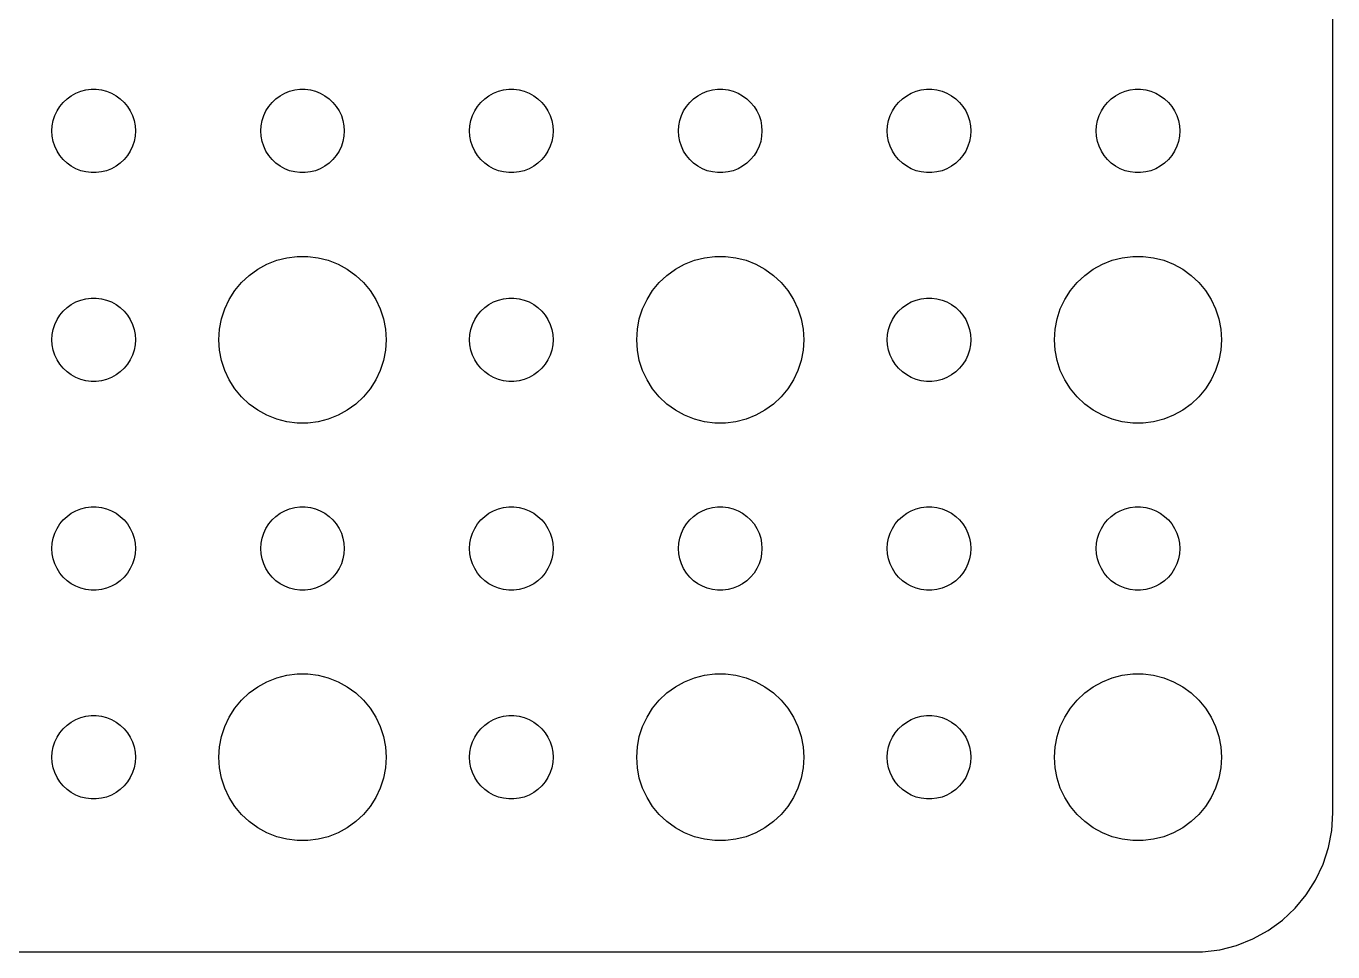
# Model space of a CAD drawing. Header units: metres. Extents: x -180 to 180, y -37 to 37.
# Drawn here: x 132.57 to 179.5, y -36.99 to -3.73 of the extents above; entities that cross this region are included whole.
import ezdxf

# ---------------------------------------------------------------- set-up
doc = ezdxf.new("R2010")
doc.units = ezdxf.units.M

msp = doc.modelspace()

# ---------------------------------------------------------------- linework, layer by layer
for p, q in [((179.5, -32), (179.5, 32)), ((134.361, -6.14275), (134.536, -6.07341)), ((134.536, -6.07341), (134.719, -6.02657)), ((134.719, -6.02657), (134.906, -6.00294)), ((134.906, -6.00294), (135.094, -6.00294)), ((135.094, -6.00294), (135.281, -6.02657)), ((135.281, -6.02657), (135.464, -6.07341)), ((135.464, -6.07341), (135.639, -6.14275)), ((141.861, -6.14275), (142.036, -6.07341)), ((142.036, -6.07341), (142.219, -6.02657)), ((142.219, -6.02657), (142.406, -6.00294)), ((142.406, -6.00294), (142.594, -6.00294)), ((142.594, -6.00294), (142.781, -6.02657)), ((142.781, -6.02657), (142.964, -6.07341)), ((142.964, -6.07341), (143.139, -6.14275)), ((149.361, -6.14275), (149.536, -6.07341)), ((149.536, -6.07341), (149.719, -6.02657)), ((149.719, -6.02657), (149.906, -6.00294)), ((149.906, -6.00294), (150.094, -6.00294)), ((150.094, -6.00294), (150.281, -6.02657)), ((150.281, -6.02657), (150.464, -6.07341)), ((150.464, -6.07341), (150.639, -6.14275)), ((156.861, -6.14275), (157.036, -6.07341)), ((157.036, -6.07341), (157.219, -6.02657)), ((157.219, -6.02657), (157.406, -6.00294)), ((157.406, -6.00294), (157.594, -6.00294)), ((157.594, -6.00294), (157.781, -6.02657)), ((157.781, -6.02657), (157.964, -6.07341)), ((157.964, -6.07341), (158.139, -6.14275)), ((164.361, -6.14275), (164.536, -6.07341)), ((164.536, -6.07341), (164.719, -6.02657)), ((164.719, -6.02657), (164.906, -6.00294)), ((164.906, -6.00294), (165.094, -6.00294)), ((165.094, -6.00294), (165.281, -6.02657)), ((165.281, -6.02657), (165.464, -6.07341)), ((165.464, -6.07341), (165.639, -6.14275)), ((171.861, -6.14275), (172.036, -6.07341)), ((172.036, -6.07341), (172.219, -6.02657)), ((172.219, -6.02657), (172.406, -6.00294)), ((172.406, -6.00294), (172.594, -6.00294)), ((172.594, -6.00294), (172.781, -6.02657)), ((172.781, -6.02657), (172.964, -6.07341)), ((172.964, -6.07341), (173.139, -6.14275)), ((133.786, -6.61832), (133.907, -6.47318)), ((133.907, -6.47318), (134.044, -6.34422)), ((134.044, -6.34422), (134.196, -6.23351)), ((134.196, -6.23351), (134.361, -6.14275)), ((135.639, -6.14275), (135.804, -6.23351)), ((135.804, -6.23351), (135.956, -6.34422)), ((135.956, -6.34422), (136.093, -6.47318)), ((136.093, -6.47318), (136.214, -6.61832)), ((141.286, -6.61832), (141.407, -6.47318)), ((141.407, -6.47318), (141.544, -6.34422)), ((141.544, -6.34422), (141.696, -6.23351)), ((141.696, -6.23351), (141.861, -6.14275)), ((143.139, -6.14275), (143.304, -6.23351)), ((143.304, -6.23351), (143.456, -6.34422)), ((143.456, -6.34422), (143.593, -6.47318)), ((143.593, -6.47318), (143.714, -6.61832)), ((148.786, -6.61832), (148.907, -6.47318)), ((148.907, -6.47318), (149.044, -6.34422)), ((149.044, -6.34422), (149.196, -6.23351)), ((149.196, -6.23351), (149.361, -6.14275)), ((150.639, -6.14275), (150.804, -6.23351)), ((150.804, -6.23351), (150.956, -6.34422)), ((150.956, -6.34422), (151.093, -6.47318)), ((151.093, -6.47318), (151.214, -6.61832)), ((156.286, -6.61832), (156.407, -6.47318)), ((156.407, -6.47318), (156.544, -6.34422)), ((156.544, -6.34422), (156.696, -6.23351)), ((156.696, -6.23351), (156.861, -6.14275)), ((158.139, -6.14275), (158.304, -6.23351)), ((158.304, -6.23351), (158.456, -6.34422)), ((158.456, -6.34422), (158.593, -6.47318)), ((158.593, -6.47318), (158.714, -6.61832)), ((163.786, -6.61832), (163.907, -6.47318)), ((163.907, -6.47318), (164.044, -6.34422)), ((164.044, -6.34422), (164.196, -6.23351)), ((164.196, -6.23351), (164.361, -6.14275)), ((165.639, -6.14275), (165.804, -6.23351)), ((165.804, -6.23351), (165.956, -6.34422)), ((165.956, -6.34422), (166.093, -6.47318)), ((166.093, -6.47318), (166.214, -6.61832)), ((171.286, -6.61832), (171.407, -6.47318)), ((171.407, -6.47318), (171.544, -6.34422)), ((171.544, -6.34422), (171.696, -6.23351)), ((171.696, -6.23351), (171.861, -6.14275)), ((173.139, -6.14275), (173.304, -6.23351)), ((173.304, -6.23351), (173.456, -6.34422)), ((173.456, -6.34422), (173.593, -6.47318)), ((173.593, -6.47318), (173.714, -6.61832)), ((133.547, -7.12695), (133.605, -6.9478)), ((133.605, -6.9478), (133.686, -6.77736)), ((133.686, -6.77736), (133.786, -6.61832)), ((136.214, -6.61832), (136.314, -6.77736)), ((136.314, -6.77736), (136.395, -6.9478)), ((136.395, -6.9478), (136.453, -7.12695)), ((141.047, -7.12695), (141.105, -6.9478)), ((141.105, -6.9478), (141.186, -6.77736)), ((141.186, -6.77736), (141.286, -6.61832)), ((143.714, -6.61832), (143.814, -6.77736)), ((143.814, -6.77736), (143.895, -6.9478)), ((143.895, -6.9478), (143.953, -7.12695)), ((148.547, -7.12695), (148.605, -6.9478)), ((148.605, -6.9478), (148.686, -6.77736)), ((148.686, -6.77736), (148.786, -6.61832)), ((151.214, -6.61832), (151.314, -6.77736)), ((151.314, -6.77736), (151.395, -6.9478)), ((151.395, -6.9478), (151.453, -7.12695)), ((156.047, -7.12695), (156.105, -6.9478)), ((156.105, -6.9478), (156.186, -6.77736)), ((156.186, -6.77736), (156.286, -6.61832)), ((158.714, -6.61832), (158.814, -6.77736)), ((158.814, -6.77736), (158.895, -6.9478)), ((158.895, -6.9478), (158.953, -7.12695)), ((163.547, -7.12695), (163.605, -6.9478)), ((163.605, -6.9478), (163.686, -6.77736)), ((163.686, -6.77736), (163.786, -6.61832)), ((166.214, -6.61832), (166.314, -6.77736)), ((166.314, -6.77736), (166.395, -6.9478)), ((166.395, -6.9478), (166.453, -7.12695)), ((171.047, -7.12695), (171.105, -6.9478)), ((171.105, -6.9478), (171.186, -6.77736)), ((171.186, -6.77736), (171.286, -6.61832)), ((173.714, -6.61832), (173.814, -6.77736)), ((173.814, -6.77736), (173.895, -6.9478)), ((173.895, -6.9478), (173.953, -7.12695)), ((133.5, -7.5), (133.512, -7.312)), ((133.512, -7.68799), (133.5, -7.5)), ((133.512, -7.312), (133.547, -7.12695)), ((136.453, -7.12695), (136.488, -7.312)), ((136.488, -7.312), (136.5, -7.5)), ((136.5, -7.5), (136.488, -7.68799)), ((141, -7.5), (141.012, -7.312)), ((141.012, -7.68799), (141, -7.5)), ((141.012, -7.312), (141.047, -7.12695)), ((143.953, -7.12695), (143.988, -7.312)), ((143.988, -7.312), (144, -7.5)), ((144, -7.5), (143.988, -7.68799)), ((148.5, -7.5), (148.512, -7.312)), ((148.512, -7.68799), (148.5, -7.5)), ((148.512, -7.312), (148.547, -7.12695)), ((151.453, -7.12695), (151.488, -7.312)), ((151.488, -7.312), (151.5, -7.5)), ((151.5, -7.5), (151.488, -7.68799)), ((156, -7.5), (156.012, -7.312)), ((156.012, -7.68799), (156, -7.5)), ((156.012, -7.312), (156.047, -7.12695)), ((158.953, -7.12695), (158.988, -7.312)), ((158.988, -7.312), (159, -7.5)), ((159, -7.5), (158.988, -7.68799)), ((163.5, -7.5), (163.512, -7.312)), ((163.512, -7.68799), (163.5, -7.5)), ((163.512, -7.312), (163.547, -7.12695)), ((166.453, -7.12695), (166.488, -7.312)), ((166.488, -7.312), (166.5, -7.5)), ((166.5, -7.5), (166.488, -7.68799)), ((171, -7.5), (171.012, -7.312)), ((171.012, -7.68799), (171, -7.5)), ((171.012, -7.312), (171.047, -7.12695)), ((173.953, -7.12695), (173.988, -7.312)), ((173.988, -7.312), (174, -7.5)), ((174, -7.5), (173.988, -7.68799)), ((133.547, -7.87303), (133.512, -7.68799)), ((133.605, -8.05219), (133.547, -7.87303)), ((136.453, -7.87303), (136.395, -8.05219)), ((136.488, -7.68799), (136.453, -7.87303)), ((141.047, -7.87303), (141.012, -7.68799)), ((141.105, -8.05219), (141.047, -7.87303)), ((143.953, -7.87303), (143.895, -8.05219)), ((143.988, -7.68799), (143.953, -7.87303)), ((148.547, -7.87303), (148.512, -7.68799)), ((148.605, -8.05219), (148.547, -7.87303)), ((151.453, -7.87303), (151.395, -8.05219)), ((151.488, -7.68799), (151.453, -7.87303)), ((156.047, -7.87303), (156.012, -7.68799)), ((156.105, -8.05219), (156.047, -7.87303)), ((158.953, -7.87303), (158.895, -8.05219)), ((158.988, -7.68799), (158.953, -7.87303)), ((163.547, -7.87303), (163.512, -7.68799)), ((163.605, -8.05219), (163.547, -7.87303)), ((166.453, -7.87303), (166.395, -8.05219)), ((166.488, -7.68799), (166.453, -7.87303)), ((171.047, -7.87303), (171.012, -7.68799)), ((171.105, -8.05219), (171.047, -7.87303)), ((173.953, -7.87303), (173.895, -8.05219)), ((173.988, -7.68799), (173.953, -7.87303)), ((133.686, -8.22263), (133.605, -8.05219)), ((133.786, -8.38167), (133.686, -8.22263)), ((133.907, -8.52681), (133.786, -8.38167)), ((136.214, -8.38167), (136.093, -8.52681)), ((136.314, -8.22263), (136.214, -8.38167)), ((136.395, -8.05219), (136.314, -8.22263)), ((141.186, -8.22263), (141.105, -8.05219)), ((141.286, -8.38167), (141.186, -8.22263)), ((141.407, -8.52681), (141.286, -8.38167)), ((143.714, -8.38167), (143.593, -8.52681)), ((143.814, -8.22263), (143.714, -8.38167)), ((143.895, -8.05219), (143.814, -8.22263)), ((148.686, -8.22263), (148.605, -8.05219)), ((148.786, -8.38167), (148.686, -8.22263)), ((148.907, -8.52681), (148.786, -8.38167)), ((151.214, -8.38167), (151.093, -8.52681)), ((151.314, -8.22263), (151.214, -8.38167)), ((151.395, -8.05219), (151.314, -8.22263)), ((156.186, -8.22263), (156.105, -8.05219)), ((156.286, -8.38167), (156.186, -8.22263)), ((156.407, -8.52681), (156.286, -8.38167)), ((158.714, -8.38167), (158.593, -8.52681)), ((158.814, -8.22263), (158.714, -8.38167)), ((158.895, -8.05219), (158.814, -8.22263)), ((163.686, -8.22263), (163.605, -8.05219)), ((163.786, -8.38167), (163.686, -8.22263)), ((163.907, -8.52681), (163.786, -8.38167)), ((166.214, -8.38167), (166.093, -8.52681)), ((166.314, -8.22263), (166.214, -8.38167)), ((166.395, -8.05219), (166.314, -8.22263)), ((171.186, -8.22263), (171.105, -8.05219)), ((171.286, -8.38167), (171.186, -8.22263)), ((171.407, -8.52681), (171.286, -8.38167)), ((173.714, -8.38167), (173.593, -8.52681)), ((173.814, -8.22263), (173.714, -8.38167)), ((173.895, -8.05219), (173.814, -8.22263)), ((134.044, -8.65576), (133.907, -8.52681)), ((134.196, -8.76648), (134.044, -8.65576)), ((134.361, -8.85724), (134.196, -8.76648)), ((134.536, -8.92657), (134.361, -8.85724)), ((135.639, -8.85724), (135.464, -8.92657)), ((135.804, -8.76648), (135.639, -8.85724)), ((135.956, -8.65576), (135.804, -8.76648)), ((136.093, -8.52681), (135.956, -8.65576)), ((141.544, -8.65576), (141.407, -8.52681)), ((141.696, -8.76648), (141.544, -8.65576)), ((141.861, -8.85724), (141.696, -8.76648)), ((142.036, -8.92657), (141.861, -8.85724)), ((143.139, -8.85724), (142.964, -8.92657)), ((143.304, -8.76648), (143.139, -8.85724)), ((143.456, -8.65576), (143.304, -8.76648)), ((143.593, -8.52681), (143.456, -8.65576)), ((149.044, -8.65576), (148.907, -8.52681)), ((149.196, -8.76648), (149.044, -8.65576)), ((149.361, -8.85724), (149.196, -8.76648)), ((149.536, -8.92657), (149.361, -8.85724)), ((150.639, -8.85724), (150.464, -8.92657)), ((150.804, -8.76648), (150.639, -8.85724)), ((150.956, -8.65576), (150.804, -8.76648)), ((151.093, -8.52681), (150.956, -8.65576)), ((156.544, -8.65576), (156.407, -8.52681)), ((156.696, -8.76648), (156.544, -8.65576)), ((156.861, -8.85724), (156.696, -8.76648)), ((157.036, -8.92657), (156.861, -8.85724)), ((158.139, -8.85724), (157.964, -8.92657)), ((158.304, -8.76648), (158.139, -8.85724)), ((158.456, -8.65576), (158.304, -8.76648)), ((158.593, -8.52681), (158.456, -8.65576)), ((164.044, -8.65576), (163.907, -8.52681)), ((164.196, -8.76648), (164.044, -8.65576)), ((164.361, -8.85724), (164.196, -8.76648)), ((164.536, -8.92657), (164.361, -8.85724)), ((165.639, -8.85724), (165.464, -8.92657)), ((165.804, -8.76648), (165.639, -8.85724)), ((165.956, -8.65576), (165.804, -8.76648)), ((166.093, -8.52681), (165.956, -8.65576)), ((171.544, -8.65576), (171.407, -8.52681)), ((171.696, -8.76648), (171.544, -8.65576)), ((171.861, -8.85724), (171.696, -8.76648)), ((172.036, -8.92657), (171.861, -8.85724)), ((173.139, -8.85724), (172.964, -8.92657)), ((173.304, -8.76648), (173.139, -8.85724)), ((173.456, -8.65576), (173.304, -8.76648)), ((173.593, -8.52681), (173.456, -8.65576)), ((134.719, -8.97342), (134.536, -8.92657)), ((134.906, -8.99704), (134.719, -8.97342)), ((135.094, -8.99704), (134.906, -8.99704)), ((135.281, -8.97342), (135.094, -8.99704)), ((135.464, -8.92657), (135.281, -8.97342)), ((142.219, -8.97342), (142.036, -8.92657)), ((142.406, -8.99704), (142.219, -8.97342)), ((142.594, -8.99704), (142.406, -8.99704)), ((142.781, -8.97342), (142.594, -8.99704)), ((142.964, -8.92657), (142.781, -8.97342)), ((149.719, -8.97342), (149.536, -8.92657)), ((149.906, -8.99704), (149.719, -8.97342)), ((150.094, -8.99704), (149.906, -8.99704)), ((150.281, -8.97342), (150.094, -8.99704)), ((150.464, -8.92657), (150.281, -8.97342)), ((157.219, -8.97342), (157.036, -8.92657)), ((157.406, -8.99704), (157.219, -8.97342)), ((157.594, -8.99704), (157.406, -8.99704)), ((157.781, -8.97342), (157.594, -8.99704)), ((157.964, -8.92657), (157.781, -8.97342)), ((164.719, -8.97342), (164.536, -8.92657)), ((164.906, -8.99704), (164.719, -8.97342)), ((165.094, -8.99704), (164.906, -8.99704)), ((165.281, -8.97342), (165.094, -8.99704)), ((165.464, -8.92657), (165.281, -8.97342)), ((172.219, -8.97342), (172.036, -8.92657)), ((172.406, -8.99704), (172.219, -8.97342)), ((172.594, -8.99704), (172.406, -8.99704)), ((172.781, -8.97342), (172.594, -8.99704)), ((172.964, -8.92657), (172.781, -8.97342)), ((141.223, -12.2855), (141.573, -12.1468)), ((141.573, -12.1468), (141.938, -12.0531)), ((141.938, -12.0531), (142.312, -12.0059)), ((142.312, -12.0059), (142.688, -12.0059)), ((142.688, -12.0059), (143.062, -12.0531)), ((143.062, -12.0531), (143.427, -12.1468)), ((143.427, -12.1468), (143.777, -12.2855)), ((156.223, -12.2855), (156.573, -12.1468)), ((156.573, -12.1468), (156.938, -12.0531)), ((156.938, -12.0531), (157.312, -12.0059)), ((157.312, -12.0059), (157.688, -12.0059)), ((157.688, -12.0059), (158.062, -12.0531)), ((158.062, -12.0531), (158.427, -12.1468)), ((158.427, -12.1468), (158.777, -12.2855)), ((171.223, -12.2855), (171.573, -12.1468)), ((171.573, -12.1468), (171.938, -12.0531)), ((171.938, -12.0531), (172.312, -12.0059)), ((172.312, -12.0059), (172.688, -12.0059)), ((172.688, -12.0059), (173.062, -12.0531)), ((173.062, -12.0531), (173.427, -12.1468)), ((173.427, -12.1468), (173.777, -12.2855)), ((140.588, -12.6884), (140.893, -12.467)), ((140.893, -12.467), (141.223, -12.2855)), ((143.777, -12.2855), (144.107, -12.467)), ((144.107, -12.467), (144.412, -12.6884)), ((155.588, -12.6884), (155.893, -12.467)), ((155.893, -12.467), (156.223, -12.2855)), ((158.777, -12.2855), (159.107, -12.467)), ((159.107, -12.467), (159.412, -12.6884)), ((170.588, -12.6884), (170.893, -12.467)), ((170.893, -12.467), (171.223, -12.2855)), ((173.777, -12.2855), (174.107, -12.467)), ((174.107, -12.467), (174.412, -12.6884)), ((140.073, -13.2366), (140.313, -12.9464)), ((140.313, -12.9464), (140.588, -12.6884)), ((144.412, -12.6884), (144.687, -12.9464)), ((144.687, -12.9464), (144.927, -13.2366)), ((155.073, -13.2366), (155.313, -12.9464)), ((155.313, -12.9464), (155.588, -12.6884)), ((159.412, -12.6884), (159.687, -12.9464)), ((159.687, -12.9464), (159.927, -13.2366)), ((170.073, -13.2366), (170.313, -12.9464)), ((170.313, -12.9464), (170.588, -12.6884)), ((174.412, -12.6884), (174.687, -12.9464)), ((174.687, -12.9464), (174.927, -13.2366)), ((134.361, -13.6427), (134.536, -13.5734)), ((134.536, -13.5734), (134.719, -13.5266)), ((134.719, -13.5266), (134.906, -13.5029)), ((134.906, -13.5029), (135.094, -13.5029)), ((135.094, -13.5029), (135.281, -13.5266)), ((135.281, -13.5266), (135.464, -13.5734)), ((135.464, -13.5734), (135.639, -13.6427)), ((139.711, -13.8956), (139.871, -13.5547)), ((139.871, -13.5547), (140.073, -13.2366)), ((144.927, -13.2366), (145.129, -13.5547)), ((145.129, -13.5547), (145.289, -13.8956)), ((149.361, -13.6427), (149.536, -13.5734)), ((149.536, -13.5734), (149.719, -13.5266)), ((149.719, -13.5266), (149.906, -13.5029)), ((149.906, -13.5029), (150.094, -13.5029)), ((150.094, -13.5029), (150.281, -13.5266)), ((150.281, -13.5266), (150.464, -13.5734)), ((150.464, -13.5734), (150.639, -13.6427)), ((154.711, -13.8956), (154.871, -13.5547)), ((154.871, -13.5547), (155.073, -13.2366)), ((159.927, -13.2366), (160.129, -13.5547)), ((160.129, -13.5547), (160.289, -13.8956)), ((164.361, -13.6427), (164.536, -13.5734)), ((164.536, -13.5734), (164.719, -13.5266)), ((164.719, -13.5266), (164.906, -13.5029)), ((164.906, -13.5029), (165.094, -13.5029)), ((165.094, -13.5029), (165.281, -13.5266)), ((165.281, -13.5266), (165.464, -13.5734)), ((165.464, -13.5734), (165.639, -13.6427)), ((169.711, -13.8956), (169.871, -13.5547)), ((169.871, -13.5547), (170.073, -13.2366)), ((174.927, -13.2366), (175.129, -13.5547)), ((175.129, -13.5547), (175.289, -13.8956)), ((133.786, -14.1183), (133.907, -13.9732)), ((133.907, -13.9732), (134.044, -13.8442)), ((134.044, -13.8442), (134.196, -13.7335)), ((134.196, -13.7335), (134.361, -13.6427)), ((135.639, -13.6427), (135.804, -13.7335)), ((135.804, -13.7335), (135.956, -13.8442)), ((135.956, -13.8442), (136.093, -13.9732)), ((136.093, -13.9732), (136.214, -14.1183)), ((139.594, -14.2539), (139.711, -13.8956)), ((145.289, -13.8956), (145.406, -14.2539)), ((148.786, -14.1183), (148.907, -13.9732)), ((148.907, -13.9732), (149.044, -13.8442)), ((149.044, -13.8442), (149.196, -13.7335)), ((149.196, -13.7335), (149.361, -13.6427)), ((150.639, -13.6427), (150.804, -13.7335)), ((150.804, -13.7335), (150.956, -13.8442)), ((150.956, -13.8442), (151.093, -13.9732)), ((151.093, -13.9732), (151.214, -14.1183)), ((154.594, -14.2539), (154.711, -13.8956)), ((160.289, -13.8956), (160.406, -14.2539)), ((163.786, -14.1183), (163.907, -13.9732)), ((163.907, -13.9732), (164.044, -13.8442)), ((164.044, -13.8442), (164.196, -13.7335)), ((164.196, -13.7335), (164.361, -13.6427)), ((165.639, -13.6427), (165.804, -13.7335)), ((165.804, -13.7335), (165.956, -13.8442)), ((165.956, -13.8442), (166.093, -13.9732)), ((166.093, -13.9732), (166.214, -14.1183)), ((169.594, -14.2539), (169.711, -13.8956)), ((175.289, -13.8956), (175.406, -14.2539)), ((133.547, -14.627), (133.605, -14.4478)), ((133.605, -14.4478), (133.686, -14.2774)), ((133.686, -14.2774), (133.786, -14.1183)), ((136.214, -14.1183), (136.314, -14.2774)), ((136.314, -14.2774), (136.395, -14.4478)), ((136.395, -14.4478), (136.453, -14.627)), ((139.524, -14.624), (139.594, -14.2539)), ((145.406, -14.2539), (145.476, -14.624)), ((148.547, -14.627), (148.605, -14.4478)), ((148.605, -14.4478), (148.686, -14.2774)), ((148.686, -14.2774), (148.786, -14.1183)), ((151.214, -14.1183), (151.314, -14.2774)), ((151.314, -14.2774), (151.395, -14.4478)), ((151.395, -14.4478), (151.453, -14.627)), ((154.524, -14.624), (154.594, -14.2539)), ((160.406, -14.2539), (160.476, -14.624)), ((163.547, -14.627), (163.605, -14.4478)), ((163.605, -14.4478), (163.686, -14.2774)), ((163.686, -14.2774), (163.786, -14.1183)), ((166.214, -14.1183), (166.314, -14.2774)), ((166.314, -14.2774), (166.395, -14.4478)), ((166.395, -14.4478), (166.453, -14.627)), ((169.524, -14.624), (169.594, -14.2539)), ((175.406, -14.2539), (175.476, -14.624)), ((133.5, -15), (133.512, -14.812)), ((133.512, -15.188), (133.5, -15)), ((133.512, -14.812), (133.547, -14.627)), ((136.453, -14.627), (136.488, -14.812)), ((136.488, -14.812), (136.5, -15)), ((136.5, -15), (136.488, -15.188)), ((139.5, -15), (139.524, -14.624)), ((139.524, -15.376), (139.5, -15)), ((145.476, -14.624), (145.5, -15)), ((145.5, -15), (145.476, -15.376)), ((148.5, -15), (148.512, -14.812)), ((148.512, -15.188), (148.5, -15)), ((148.512, -14.812), (148.547, -14.627)), ((151.453, -14.627), (151.488, -14.812)), ((151.488, -14.812), (151.5, -15)), ((151.5, -15), (151.488, -15.188)), ((154.5, -15), (154.524, -14.624)), ((154.524, -15.376), (154.5, -15)), ((160.476, -14.624), (160.5, -15)), ((160.5, -15), (160.476, -15.376)), ((163.5, -15), (163.512, -14.812)), ((163.512, -15.188), (163.5, -15)), ((163.512, -14.812), (163.547, -14.627)), ((166.453, -14.627), (166.488, -14.812)), ((166.488, -14.812), (166.5, -15)), ((166.5, -15), (166.488, -15.188)), ((169.5, -15), (169.524, -14.624)), ((169.524, -15.376), (169.5, -15)), ((175.476, -14.624), (175.5, -15)), ((175.5, -15), (175.476, -15.376)), ((133.547, -15.373), (133.512, -15.188)), ((133.605, -15.5522), (133.547, -15.373)), ((136.453, -15.373), (136.395, -15.5522)), ((136.488, -15.188), (136.453, -15.373)), ((139.594, -15.7461), (139.524, -15.376)), ((145.476, -15.376), (145.406, -15.7461)), ((148.547, -15.373), (148.512, -15.188)), ((148.605, -15.5522), (148.547, -15.373)), ((151.453, -15.373), (151.395, -15.5522)), ((151.488, -15.188), (151.453, -15.373)), ((154.594, -15.7461), (154.524, -15.376)), ((160.476, -15.376), (160.406, -15.7461)), ((163.547, -15.373), (163.512, -15.188)), ((163.605, -15.5522), (163.547, -15.373)), ((166.453, -15.373), (166.395, -15.5522)), ((166.488, -15.188), (166.453, -15.373)), ((169.594, -15.7461), (169.524, -15.376)), ((175.476, -15.376), (175.406, -15.7461)), ((133.686, -15.7226), (133.605, -15.5522)), ((133.786, -15.8817), (133.686, -15.7226)), ((133.907, -16.0268), (133.786, -15.8817)), ((136.214, -15.8817), (136.093, -16.0268)), ((136.314, -15.7226), (136.214, -15.8817)), ((136.395, -15.5522), (136.314, -15.7226)), ((139.711, -16.1044), (139.594, -15.7461)), ((145.406, -15.7461), (145.289, -16.1044)), ((148.686, -15.7226), (148.605, -15.5522)), ((148.786, -15.8817), (148.686, -15.7226)), ((148.907, -16.0268), (148.786, -15.8817)), ((151.214, -15.8817), (151.093, -16.0268)), ((151.314, -15.7226), (151.214, -15.8817)), ((151.395, -15.5522), (151.314, -15.7226)), ((154.711, -16.1044), (154.594, -15.7461)), ((160.406, -15.7461), (160.289, -16.1044)), ((163.686, -15.7226), (163.605, -15.5522)), ((163.786, -15.8817), (163.686, -15.7226)), ((163.907, -16.0268), (163.786, -15.8817)), ((166.214, -15.8817), (166.093, -16.0268)), ((166.314, -15.7226), (166.214, -15.8817)), ((166.395, -15.5522), (166.314, -15.7226)), ((169.711, -16.1044), (169.594, -15.7461)), ((175.406, -15.7461), (175.289, -16.1044)), ((134.044, -16.1558), (133.907, -16.0268)), ((134.196, -16.2665), (134.044, -16.1558)), ((134.361, -16.3572), (134.196, -16.2665)), ((134.536, -16.4266), (134.361, -16.3572)), ((135.639, -16.3572), (135.464, -16.4266)), ((135.804, -16.2665), (135.639, -16.3572)), ((135.956, -16.1558), (135.804, -16.2665)), ((136.093, -16.0268), (135.956, -16.1558)), ((139.871, -16.4453), (139.711, -16.1044)), ((145.289, -16.1044), (145.129, -16.4453)), ((149.044, -16.1558), (148.907, -16.0268)), ((149.196, -16.2665), (149.044, -16.1558)), ((149.361, -16.3572), (149.196, -16.2665)), ((149.536, -16.4266), (149.361, -16.3572)), ((150.639, -16.3572), (150.464, -16.4266)), ((150.804, -16.2665), (150.639, -16.3572)), ((150.956, -16.1558), (150.804, -16.2665)), ((151.093, -16.0268), (150.956, -16.1558)), ((154.871, -16.4453), (154.711, -16.1044)), ((160.289, -16.1044), (160.129, -16.4453)), ((164.044, -16.1558), (163.907, -16.0268)), ((164.196, -16.2665), (164.044, -16.1558)), ((164.361, -16.3572), (164.196, -16.2665)), ((164.536, -16.4266), (164.361, -16.3572)), ((165.639, -16.3572), (165.464, -16.4266)), ((165.804, -16.2665), (165.639, -16.3572)), ((165.956, -16.1558), (165.804, -16.2665)), ((166.093, -16.0268), (165.956, -16.1558)), ((169.871, -16.4453), (169.711, -16.1044)), ((175.289, -16.1044), (175.129, -16.4453)), ((134.719, -16.4734), (134.536, -16.4266)), ((134.906, -16.497), (134.719, -16.4734)), ((135.094, -16.497), (134.906, -16.497)), ((135.281, -16.4734), (135.094, -16.497)), ((135.464, -16.4266), (135.281, -16.4734)), ((140.073, -16.7634), (139.871, -16.4453)), ((140.313, -17.0536), (140.073, -16.7634)), ((144.927, -16.7634), (144.687, -17.0536)), ((145.129, -16.4453), (144.927, -16.7634)), ((149.719, -16.4734), (149.536, -16.4266)), ((149.906, -16.497), (149.719, -16.4734)), ((150.094, -16.497), (149.906, -16.497)), ((150.281, -16.4734), (150.094, -16.497)), ((150.464, -16.4266), (150.281, -16.4734)), ((155.073, -16.7634), (154.871, -16.4453)), ((155.313, -17.0536), (155.073, -16.7634)), ((159.927, -16.7634), (159.687, -17.0536)), ((160.129, -16.4453), (159.927, -16.7634)), ((164.719, -16.4734), (164.536, -16.4266)), ((164.906, -16.497), (164.719, -16.4734)), ((165.094, -16.497), (164.906, -16.497)), ((165.281, -16.4734), (165.094, -16.497)), ((165.464, -16.4266), (165.281, -16.4734)), ((170.073, -16.7634), (169.871, -16.4453)), ((170.313, -17.0536), (170.073, -16.7634)), ((174.927, -16.7634), (174.687, -17.0536)), ((175.129, -16.4453), (174.927, -16.7634)), ((140.588, -17.3115), (140.313, -17.0536)), ((140.893, -17.533), (140.588, -17.3115)), ((144.412, -17.3115), (144.107, -17.533)), ((144.687, -17.0536), (144.412, -17.3115)), ((155.588, -17.3115), (155.313, -17.0536)), ((155.893, -17.533), (155.588, -17.3115)), ((159.412, -17.3115), (159.107, -17.533)), ((159.687, -17.0536), (159.412, -17.3115)), ((170.588, -17.3115), (170.313, -17.0536)), ((170.893, -17.533), (170.588, -17.3115)), ((174.412, -17.3115), (174.107, -17.533)), ((174.687, -17.0536), (174.412, -17.3115)), ((141.223, -17.7145), (140.893, -17.533)), ((141.573, -17.8532), (141.223, -17.7145)), ((143.777, -17.7145), (143.427, -17.8532)), ((144.107, -17.533), (143.777, -17.7145)), ((156.223, -17.7145), (155.893, -17.533)), ((156.573, -17.8532), (156.223, -17.7145)), ((158.777, -17.7145), (158.427, -17.8532)), ((159.107, -17.533), (158.777, -17.7145)), ((171.223, -17.7145), (170.893, -17.533)), ((171.573, -17.8532), (171.223, -17.7145)), ((173.777, -17.7145), (173.427, -17.8532)), ((174.107, -17.533), (173.777, -17.7145)), ((141.938, -17.9469), (141.573, -17.8532)), ((142.312, -17.9941), (141.938, -17.9469)), ((142.688, -17.9941), (142.312, -17.9941)), ((143.062, -17.9469), (142.688, -17.9941)), ((143.427, -17.8532), (143.062, -17.9469)), ((156.938, -17.9469), (156.573, -17.8532)), ((157.312, -17.9941), (156.938, -17.9469)), ((157.688, -17.9941), (157.312, -17.9941)), ((158.062, -17.9469), (157.688, -17.9941)), ((158.427, -17.8532), (158.062, -17.9469)), ((171.938, -17.9469), (171.573, -17.8532)), ((172.312, -17.9941), (171.938, -17.9469)), ((172.688, -17.9941), (172.312, -17.9941)), ((173.062, -17.9469), (172.688, -17.9941)), ((173.427, -17.8532), (173.062, -17.9469)), ((134.361, -21.1427), (134.536, -21.0734)), ((134.536, -21.0734), (134.719, -21.0266)), ((134.719, -21.0266), (134.906, -21.003)), ((134.906, -21.003), (135.094, -21.003)), ((135.094, -21.003), (135.281, -21.0266)), ((135.281, -21.0266), (135.464, -21.0734)), ((135.464, -21.0734), (135.639, -21.1427)), ((141.861, -21.1427), (142.036, -21.0734)), ((142.036, -21.0734), (142.219, -21.0266)), ((142.219, -21.0266), (142.406, -21.003)), ((142.406, -21.003), (142.594, -21.003)), ((142.594, -21.003), (142.781, -21.0266)), ((142.781, -21.0266), (142.964, -21.0734)), ((142.964, -21.0734), (143.139, -21.1427)), ((149.361, -21.1427), (149.536, -21.0734)), ((149.536, -21.0734), (149.719, -21.0266)), ((149.719, -21.0266), (149.906, -21.003)), ((149.906, -21.003), (150.094, -21.003)), ((150.094, -21.003), (150.281, -21.0266)), ((150.281, -21.0266), (150.464, -21.0734)), ((150.464, -21.0734), (150.639, -21.1427)), ((156.861, -21.1427), (157.036, -21.0734)), ((157.036, -21.0734), (157.219, -21.0266)), ((157.219, -21.0266), (157.406, -21.003)), ((157.406, -21.003), (157.594, -21.003)), ((157.594, -21.003), (157.781, -21.0266)), ((157.781, -21.0266), (157.964, -21.0734)), ((157.964, -21.0734), (158.139, -21.1427)), ((164.361, -21.1427), (164.536, -21.0734)), ((164.536, -21.0734), (164.719, -21.0266)), ((164.719, -21.0266), (164.906, -21.003)), ((164.906, -21.003), (165.094, -21.003)), ((165.094, -21.003), (165.281, -21.0266)), ((165.281, -21.0266), (165.464, -21.0734)), ((165.464, -21.0734), (165.639, -21.1427)), ((171.861, -21.1427), (172.036, -21.0734)), ((172.036, -21.0734), (172.219, -21.0266)), ((172.219, -21.0266), (172.406, -21.003)), ((172.406, -21.003), (172.594, -21.003)), ((172.594, -21.003), (172.781, -21.0266)), ((172.781, -21.0266), (172.964, -21.0734)), ((172.964, -21.0734), (173.139, -21.1427)), ((133.786, -21.6183), (133.907, -21.4732)), ((133.907, -21.4732), (134.044, -21.3442)), ((134.044, -21.3442), (134.196, -21.2335)), ((134.196, -21.2335), (134.361, -21.1427)), ((135.639, -21.1427), (135.804, -21.2335)), ((135.804, -21.2335), (135.956, -21.3442)), ((135.956, -21.3442), (136.093, -21.4732)), ((136.093, -21.4732), (136.214, -21.6183)), ((141.286, -21.6183), (141.407, -21.4732)), ((141.407, -21.4732), (141.544, -21.3442)), ((141.544, -21.3442), (141.696, -21.2335)), ((141.696, -21.2335), (141.861, -21.1427)), ((143.139, -21.1427), (143.304, -21.2335)), ((143.304, -21.2335), (143.456, -21.3442)), ((143.456, -21.3442), (143.593, -21.4732)), ((143.593, -21.4732), (143.714, -21.6183)), ((148.786, -21.6183), (148.907, -21.4732)), ((148.907, -21.4732), (149.044, -21.3442)), ((149.044, -21.3442), (149.196, -21.2335)), ((149.196, -21.2335), (149.361, -21.1427)), ((150.639, -21.1427), (150.804, -21.2335)), ((150.804, -21.2335), (150.956, -21.3442)), ((150.956, -21.3442), (151.093, -21.4732)), ((151.093, -21.4732), (151.214, -21.6183)), ((156.286, -21.6183), (156.407, -21.4732)), ((156.407, -21.4732), (156.544, -21.3442)), ((156.544, -21.3442), (156.696, -21.2335)), ((156.696, -21.2335), (156.861, -21.1427)), ((158.139, -21.1427), (158.304, -21.2335)), ((158.304, -21.2335), (158.456, -21.3442)), ((158.456, -21.3442), (158.593, -21.4732)), ((158.593, -21.4732), (158.714, -21.6183)), ((163.786, -21.6183), (163.907, -21.4732)), ((163.907, -21.4732), (164.044, -21.3442)), ((164.044, -21.3442), (164.196, -21.2335)), ((164.196, -21.2335), (164.361, -21.1427)), ((165.639, -21.1427), (165.804, -21.2335)), ((165.804, -21.2335), (165.956, -21.3442)), ((165.956, -21.3442), (166.093, -21.4732)), ((166.093, -21.4732), (166.214, -21.6183)), ((171.286, -21.6183), (171.407, -21.4732)), ((171.407, -21.4732), (171.544, -21.3442)), ((171.544, -21.3442), (171.696, -21.2335)), ((171.696, -21.2335), (171.861, -21.1427)), ((173.139, -21.1427), (173.304, -21.2335)), ((173.304, -21.2335), (173.456, -21.3442)), ((173.456, -21.3442), (173.593, -21.4732)), ((173.593, -21.4732), (173.714, -21.6183)), ((133.547, -22.127), (133.605, -21.9478)), ((133.605, -21.9478), (133.686, -21.7774)), ((133.686, -21.7774), (133.786, -21.6183)), ((136.214, -21.6183), (136.314, -21.7774)), ((136.314, -21.7774), (136.395, -21.9478)), ((136.395, -21.9478), (136.453, -22.127)), ((141.047, -22.127), (141.105, -21.9478)), ((141.105, -21.9478), (141.186, -21.7774)), ((141.186, -21.7774), (141.286, -21.6183)), ((143.714, -21.6183), (143.814, -21.7774)), ((143.814, -21.7774), (143.895, -21.9478)), ((143.895, -21.9478), (143.953, -22.127)), ((148.547, -22.127), (148.605, -21.9478)), ((148.605, -21.9478), (148.686, -21.7774)), ((148.686, -21.7774), (148.786, -21.6183)), ((151.214, -21.6183), (151.314, -21.7774)), ((151.314, -21.7774), (151.395, -21.9478)), ((151.395, -21.9478), (151.453, -22.127)), ((156.047, -22.127), (156.105, -21.9478)), ((156.105, -21.9478), (156.186, -21.7774)), ((156.186, -21.7774), (156.286, -21.6183)), ((158.714, -21.6183), (158.814, -21.7774)), ((158.814, -21.7774), (158.895, -21.9478)), ((158.895, -21.9478), (158.953, -22.127)), ((163.547, -22.127), (163.605, -21.9478)), ((163.605, -21.9478), (163.686, -21.7774)), ((163.686, -21.7774), (163.786, -21.6183)), ((166.214, -21.6183), (166.314, -21.7774)), ((166.314, -21.7774), (166.395, -21.9478)), ((166.395, -21.9478), (166.453, -22.127)), ((171.047, -22.127), (171.105, -21.9478)), ((171.105, -21.9478), (171.186, -21.7774)), ((171.186, -21.7774), (171.286, -21.6183)), ((173.714, -21.6183), (173.814, -21.7774)), ((173.814, -21.7774), (173.895, -21.9478)), ((173.895, -21.9478), (173.953, -22.127)), ((133.5, -22.5), (133.512, -22.312)), ((133.512, -22.688), (133.5, -22.5)), ((133.512, -22.312), (133.547, -22.127)), ((136.453, -22.127), (136.488, -22.312)), ((136.488, -22.312), (136.5, -22.5)), ((136.5, -22.5), (136.488, -22.688)), ((141, -22.5), (141.012, -22.312)), ((141.012, -22.688), (141, -22.5)), ((141.012, -22.312), (141.047, -22.127)), ((143.953, -22.127), (143.988, -22.312)), ((143.988, -22.312), (144, -22.5)), ((144, -22.5), (143.988, -22.688)), ((148.5, -22.5), (148.512, -22.312)), ((148.512, -22.688), (148.5, -22.5)), ((148.512, -22.312), (148.547, -22.127)), ((151.453, -22.127), (151.488, -22.312)), ((151.488, -22.312), (151.5, -22.5)), ((151.5, -22.5), (151.488, -22.688)), ((156, -22.5), (156.012, -22.312)), ((156.012, -22.688), (156, -22.5)), ((156.012, -22.312), (156.047, -22.127)), ((158.953, -22.127), (158.988, -22.312)), ((158.988, -22.312), (159, -22.5)), ((159, -22.5), (158.988, -22.688)), ((163.5, -22.5), (163.512, -22.312)), ((163.512, -22.688), (163.5, -22.5)), ((163.512, -22.312), (163.547, -22.127)), ((166.453, -22.127), (166.488, -22.312)), ((166.488, -22.312), (166.5, -22.5)), ((166.5, -22.5), (166.488, -22.688)), ((171, -22.5), (171.012, -22.312)), ((171.012, -22.688), (171, -22.5)), ((171.012, -22.312), (171.047, -22.127)), ((173.953, -22.127), (173.988, -22.312)), ((173.988, -22.312), (174, -22.5)), ((174, -22.5), (173.988, -22.688)), ((133.547, -22.873), (133.512, -22.688)), ((133.605, -23.0522), (133.547, -22.873)), ((136.453, -22.873), (136.395, -23.0522)), ((136.488, -22.688), (136.453, -22.873)), ((141.047, -22.873), (141.012, -22.688)), ((141.105, -23.0522), (141.047, -22.873)), ((143.953, -22.873), (143.895, -23.0522)), ((143.988, -22.688), (143.953, -22.873)), ((148.547, -22.873), (148.512, -22.688)), ((148.605, -23.0522), (148.547, -22.873)), ((151.453, -22.873), (151.395, -23.0522)), ((151.488, -22.688), (151.453, -22.873)), ((156.047, -22.873), (156.012, -22.688)), ((156.105, -23.0522), (156.047, -22.873)), ((158.953, -22.873), (158.895, -23.0522)), ((158.988, -22.688), (158.953, -22.873)), ((163.547, -22.873), (163.512, -22.688)), ((163.605, -23.0522), (163.547, -22.873)), ((166.453, -22.873), (166.395, -23.0522)), ((166.488, -22.688), (166.453, -22.873)), ((171.047, -22.873), (171.012, -22.688)), ((171.105, -23.0522), (171.047, -22.873)), ((173.953, -22.873), (173.895, -23.0522)), ((173.988, -22.688), (173.953, -22.873)), ((133.686, -23.2226), (133.605, -23.0522)), ((133.786, -23.3817), (133.686, -23.2226)), ((133.907, -23.5268), (133.786, -23.3817)), ((136.214, -23.3817), (136.093, -23.5268)), ((136.314, -23.2226), (136.214, -23.3817)), ((136.395, -23.0522), (136.314, -23.2226)), ((141.186, -23.2226), (141.105, -23.0522)), ((141.286, -23.3817), (141.186, -23.2226)), ((141.407, -23.5268), (141.286, -23.3817)), ((143.714, -23.3817), (143.593, -23.5268)), ((143.814, -23.2226), (143.714, -23.3817)), ((143.895, -23.0522), (143.814, -23.2226)), ((148.686, -23.2226), (148.605, -23.0522)), ((148.786, -23.3817), (148.686, -23.2226)), ((148.907, -23.5268), (148.786, -23.3817)), ((151.214, -23.3817), (151.093, -23.5268)), ((151.314, -23.2226), (151.214, -23.3817)), ((151.395, -23.0522), (151.314, -23.2226)), ((156.186, -23.2226), (156.105, -23.0522)), ((156.286, -23.3817), (156.186, -23.2226)), ((156.407, -23.5268), (156.286, -23.3817)), ((158.714, -23.3817), (158.593, -23.5268)), ((158.814, -23.2226), (158.714, -23.3817)), ((158.895, -23.0522), (158.814, -23.2226)), ((163.686, -23.2226), (163.605, -23.0522)), ((163.786, -23.3817), (163.686, -23.2226)), ((163.907, -23.5268), (163.786, -23.3817)), ((166.214, -23.3817), (166.093, -23.5268)), ((166.314, -23.2226), (166.214, -23.3817)), ((166.395, -23.0522), (166.314, -23.2226)), ((171.186, -23.2226), (171.105, -23.0522)), ((171.286, -23.3817), (171.186, -23.2226)), ((171.407, -23.5268), (171.286, -23.3817)), ((173.714, -23.3817), (173.593, -23.5268)), ((173.814, -23.2226), (173.714, -23.3817)), ((173.895, -23.0522), (173.814, -23.2226)), ((134.044, -23.6558), (133.907, -23.5268)), ((134.196, -23.7665), (134.044, -23.6558)), ((134.361, -23.8572), (134.196, -23.7665)), ((134.536, -23.9266), (134.361, -23.8572)), ((134.719, -23.9734), (134.536, -23.9266)), ((135.464, -23.9266), (135.281, -23.9734)), ((135.639, -23.8572), (135.464, -23.9266)), ((135.804, -23.7665), (135.639, -23.8572)), ((135.956, -23.6558), (135.804, -23.7665)), ((136.093, -23.5268), (135.956, -23.6558)), ((141.544, -23.6558), (141.407, -23.5268)), ((141.696, -23.7665), (141.544, -23.6558)), ((141.861, -23.8572), (141.696, -23.7665)), ((142.036, -23.9266), (141.861, -23.8572)), ((142.219, -23.9734), (142.036, -23.9266)), ((142.964, -23.9266), (142.781, -23.9734)), ((143.139, -23.8572), (142.964, -23.9266)), ((143.304, -23.7665), (143.139, -23.8572)), ((143.456, -23.6558), (143.304, -23.7665)), ((143.593, -23.5268), (143.456, -23.6558)), ((149.044, -23.6558), (148.907, -23.5268)), ((149.196, -23.7665), (149.044, -23.6558)), ((149.361, -23.8572), (149.196, -23.7665)), ((149.536, -23.9266), (149.361, -23.8572)), ((149.719, -23.9734), (149.536, -23.9266)), ((150.464, -23.9266), (150.281, -23.9734)), ((150.639, -23.8572), (150.464, -23.9266)), ((150.804, -23.7665), (150.639, -23.8572)), ((150.956, -23.6558), (150.804, -23.7665)), ((151.093, -23.5268), (150.956, -23.6558)), ((156.544, -23.6558), (156.407, -23.5268)), ((156.696, -23.7665), (156.544, -23.6558)), ((156.861, -23.8572), (156.696, -23.7665)), ((157.036, -23.9266), (156.861, -23.8572)), ((157.219, -23.9734), (157.036, -23.9266)), ((157.964, -23.9266), (157.781, -23.9734)), ((158.139, -23.8572), (157.964, -23.9266)), ((158.304, -23.7665), (158.139, -23.8572)), ((158.456, -23.6558), (158.304, -23.7665)), ((158.593, -23.5268), (158.456, -23.6558)), ((164.044, -23.6558), (163.907, -23.5268)), ((164.196, -23.7665), (164.044, -23.6558)), ((164.361, -23.8572), (164.196, -23.7665)), ((164.536, -23.9266), (164.361, -23.8572)), ((164.719, -23.9734), (164.536, -23.9266)), ((165.464, -23.9266), (165.281, -23.9734)), ((165.639, -23.8572), (165.464, -23.9266)), ((165.804, -23.7665), (165.639, -23.8572)), ((165.956, -23.6558), (165.804, -23.7665)), ((166.093, -23.5268), (165.956, -23.6558)), ((171.544, -23.6558), (171.407, -23.5268)), ((171.696, -23.7665), (171.544, -23.6558)), ((171.861, -23.8572), (171.696, -23.7665)), ((172.036, -23.9266), (171.861, -23.8572)), ((172.219, -23.9734), (172.036, -23.9266)), ((172.964, -23.9266), (172.781, -23.9734)), ((173.139, -23.8572), (172.964, -23.9266)), ((173.304, -23.7665), (173.139, -23.8572)), ((173.456, -23.6558), (173.304, -23.7665)), ((173.593, -23.5268), (173.456, -23.6558)), ((134.906, -23.997), (134.719, -23.9734)), ((135.094, -23.997), (134.906, -23.997)), ((135.281, -23.9734), (135.094, -23.997)), ((142.406, -23.997), (142.219, -23.9734)), ((142.594, -23.997), (142.406, -23.997)), ((142.781, -23.9734), (142.594, -23.997)), ((149.906, -23.997), (149.719, -23.9734)), ((150.094, -23.997), (149.906, -23.997)), ((150.281, -23.9734), (150.094, -23.997)), ((157.406, -23.997), (157.219, -23.9734)), ((157.594, -23.997), (157.406, -23.997)), ((157.781, -23.9734), (157.594, -23.997)), ((164.906, -23.997), (164.719, -23.9734)), ((165.094, -23.997), (164.906, -23.997)), ((165.281, -23.9734), (165.094, -23.997)), ((172.406, -23.997), (172.219, -23.9734)), ((172.594, -23.997), (172.406, -23.997)), ((172.781, -23.9734), (172.594, -23.997)), ((141.223, -27.2855), (141.573, -27.1468)), ((141.573, -27.1468), (141.938, -27.0531)), ((141.938, -27.0531), (142.312, -27.0059)), ((142.312, -27.0059), (142.688, -27.0059)), ((142.688, -27.0059), (143.062, -27.0531)), ((143.062, -27.0531), (143.427, -27.1468)), ((143.427, -27.1468), (143.777, -27.2855)), ((156.223, -27.2855), (156.573, -27.1468)), ((156.573, -27.1468), (156.938, -27.0531)), ((156.938, -27.0531), (157.312, -27.0059)), ((157.312, -27.0059), (157.688, -27.0059)), ((157.688, -27.0059), (158.062, -27.0531)), ((158.062, -27.0531), (158.427, -27.1468)), ((158.427, -27.1468), (158.777, -27.2855)), ((171.223, -27.2855), (171.573, -27.1468)), ((171.573, -27.1468), (171.938, -27.0531)), ((171.938, -27.0531), (172.312, -27.0059)), ((172.312, -27.0059), (172.688, -27.0059)), ((172.688, -27.0059), (173.062, -27.0531)), ((173.062, -27.0531), (173.427, -27.1468)), ((173.427, -27.1468), (173.777, -27.2855)), ((140.588, -27.6884), (140.893, -27.467)), ((140.893, -27.467), (141.223, -27.2855)), ((143.777, -27.2855), (144.107, -27.467)), ((144.107, -27.467), (144.412, -27.6884)), ((155.588, -27.6884), (155.893, -27.467)), ((155.893, -27.467), (156.223, -27.2855)), ((158.777, -27.2855), (159.107, -27.467)), ((159.107, -27.467), (159.412, -27.6884)), ((170.588, -27.6884), (170.893, -27.467)), ((170.893, -27.467), (171.223, -27.2855)), ((173.777, -27.2855), (174.107, -27.467)), ((174.107, -27.467), (174.412, -27.6884)), ((140.073, -28.2366), (140.313, -27.9464)), ((140.313, -27.9464), (140.588, -27.6884)), ((144.412, -27.6884), (144.687, -27.9464)), ((144.687, -27.9464), (144.927, -28.2366)), ((155.073, -28.2366), (155.313, -27.9464)), ((155.313, -27.9464), (155.588, -27.6884)), ((159.412, -27.6884), (159.687, -27.9464)), ((159.687, -27.9464), (159.927, -28.2366)), ((170.073, -28.2366), (170.313, -27.9464)), ((170.313, -27.9464), (170.588, -27.6884)), ((174.412, -27.6884), (174.687, -27.9464)), ((174.687, -27.9464), (174.927, -28.2366)), ((134.361, -28.6427), (134.536, -28.5734)), ((134.536, -28.5734), (134.719, -28.5266)), ((134.719, -28.5266), (134.906, -28.503)), ((134.906, -28.503), (135.094, -28.503)), ((135.094, -28.503), (135.281, -28.5266)), ((135.281, -28.5266), (135.464, -28.5734)), ((135.464, -28.5734), (135.639, -28.6427)), ((139.711, -28.8956), (139.871, -28.5547)), ((139.871, -28.5547), (140.073, -28.2366)), ((144.927, -28.2366), (145.129, -28.5547)), ((145.129, -28.5547), (145.289, -28.8956)), ((149.361, -28.6427), (149.536, -28.5734)), ((149.536, -28.5734), (149.719, -28.5266)), ((149.719, -28.5266), (149.906, -28.503)), ((149.906, -28.503), (150.094, -28.503)), ((150.094, -28.503), (150.281, -28.5266)), ((150.281, -28.5266), (150.464, -28.5734)), ((150.464, -28.5734), (150.639, -28.6427)), ((154.711, -28.8956), (154.871, -28.5547)), ((154.871, -28.5547), (155.073, -28.2366)), ((159.927, -28.2366), (160.129, -28.5547)), ((160.129, -28.5547), (160.289, -28.8956)), ((164.361, -28.6427), (164.536, -28.5734)), ((164.536, -28.5734), (164.719, -28.5266)), ((164.719, -28.5266), (164.906, -28.503)), ((164.906, -28.503), (165.094, -28.503)), ((165.094, -28.503), (165.281, -28.5266)), ((165.281, -28.5266), (165.464, -28.5734)), ((165.464, -28.5734), (165.639, -28.6427)), ((169.711, -28.8956), (169.871, -28.5547)), ((169.871, -28.5547), (170.073, -28.2366)), ((174.927, -28.2366), (175.129, -28.5547)), ((175.129, -28.5547), (175.289, -28.8956)), ((133.786, -29.1183), (133.907, -28.9732)), ((133.907, -28.9732), (134.044, -28.8442)), ((134.044, -28.8442), (134.196, -28.7335)), ((134.196, -28.7335), (134.361, -28.6427)), ((135.639, -28.6427), (135.804, -28.7335)), ((135.804, -28.7335), (135.956, -28.8442)), ((135.956, -28.8442), (136.093, -28.9732)), ((136.093, -28.9732), (136.214, -29.1183)), ((139.594, -29.2539), (139.711, -28.8956)), ((145.289, -28.8956), (145.406, -29.2539)), ((148.786, -29.1183), (148.907, -28.9732)), ((148.907, -28.9732), (149.044, -28.8442)), ((149.044, -28.8442), (149.196, -28.7335)), ((149.196, -28.7335), (149.361, -28.6427)), ((150.639, -28.6427), (150.804, -28.7335)), ((150.804, -28.7335), (150.956, -28.8442)), ((150.956, -28.8442), (151.093, -28.9732)), ((151.093, -28.9732), (151.214, -29.1183)), ((154.594, -29.2539), (154.711, -28.8956)), ((160.289, -28.8956), (160.406, -29.2539)), ((163.786, -29.1183), (163.907, -28.9732)), ((163.907, -28.9732), (164.044, -28.8442)), ((164.044, -28.8442), (164.196, -28.7335)), ((164.196, -28.7335), (164.361, -28.6427)), ((165.639, -28.6427), (165.804, -28.7335)), ((165.804, -28.7335), (165.956, -28.8442)), ((165.956, -28.8442), (166.093, -28.9732)), ((166.093, -28.9732), (166.214, -29.1183)), ((169.594, -29.2539), (169.711, -28.8956)), ((175.289, -28.8956), (175.406, -29.2539)), ((133.547, -29.627), (133.605, -29.4478)), ((133.605, -29.4478), (133.686, -29.2774)), ((133.686, -29.2774), (133.786, -29.1183)), ((136.214, -29.1183), (136.314, -29.2774)), ((136.314, -29.2774), (136.395, -29.4478)), ((136.395, -29.4478), (136.453, -29.627)), ((139.524, -29.624), (139.594, -29.2539)), ((145.406, -29.2539), (145.476, -29.624)), ((148.547, -29.627), (148.605, -29.4478)), ((148.605, -29.4478), (148.686, -29.2774)), ((148.686, -29.2774), (148.786, -29.1183)), ((151.214, -29.1183), (151.314, -29.2774)), ((151.314, -29.2774), (151.395, -29.4478)), ((151.395, -29.4478), (151.453, -29.627)), ((154.524, -29.624), (154.594, -29.2539)), ((160.406, -29.2539), (160.476, -29.624)), ((163.547, -29.627), (163.605, -29.4478)), ((163.605, -29.4478), (163.686, -29.2774)), ((163.686, -29.2774), (163.786, -29.1183)), ((166.214, -29.1183), (166.314, -29.2774)), ((166.314, -29.2774), (166.395, -29.4478)), ((166.395, -29.4478), (166.453, -29.627)), ((169.524, -29.624), (169.594, -29.2539)), ((175.406, -29.2539), (175.476, -29.624)), ((133.5, -30), (133.512, -29.812)), ((133.512, -30.188), (133.5, -30)), ((133.512, -29.812), (133.547, -29.627)), ((136.453, -29.627), (136.488, -29.812)), ((136.488, -29.812), (136.5, -30)), ((136.5, -30), (136.488, -30.188)), ((139.5, -30), (139.524, -29.624)), ((139.524, -30.376), (139.5, -30)), ((145.476, -29.624), (145.5, -30)), ((145.5, -30), (145.476, -30.376)), ((148.5, -30), (148.512, -29.812)), ((148.512, -30.188), (148.5, -30)), ((148.512, -29.812), (148.547, -29.627)), ((151.453, -29.627), (151.488, -29.812)), ((151.488, -29.812), (151.5, -30)), ((151.5, -30), (151.488, -30.188)), ((154.5, -30), (154.524, -29.624)), ((154.524, -30.376), (154.5, -30)), ((160.476, -29.624), (160.5, -30)), ((160.5, -30), (160.476, -30.376)), ((163.5, -30), (163.512, -29.812)), ((163.512, -30.188), (163.5, -30)), ((163.512, -29.812), (163.547, -29.627)), ((166.453, -29.627), (166.488, -29.812)), ((166.488, -29.812), (166.5, -30)), ((166.5, -30), (166.488, -30.188)), ((169.5, -30), (169.524, -29.624)), ((169.524, -30.376), (169.5, -30)), ((175.476, -29.624), (175.5, -30)), ((175.5, -30), (175.476, -30.376)), ((133.547, -30.373), (133.512, -30.188)), ((133.605, -30.5522), (133.547, -30.373)), ((136.453, -30.373), (136.395, -30.5522)), ((136.488, -30.188), (136.453, -30.373)), ((139.594, -30.7461), (139.524, -30.376)), ((145.476, -30.376), (145.406, -30.7461)), ((148.547, -30.373), (148.512, -30.188)), ((148.605, -30.5522), (148.547, -30.373)), ((151.453, -30.373), (151.395, -30.5522)), ((151.488, -30.188), (151.453, -30.373)), ((154.594, -30.7461), (154.524, -30.376)), ((160.476, -30.376), (160.406, -30.7461)), ((163.547, -30.373), (163.512, -30.188)), ((163.605, -30.5522), (163.547, -30.373)), ((166.453, -30.373), (166.395, -30.5522)), ((166.488, -30.188), (166.453, -30.373)), ((169.594, -30.7461), (169.524, -30.376)), ((175.476, -30.376), (175.406, -30.7461)), ((133.686, -30.7226), (133.605, -30.5522)), ((133.786, -30.8817), (133.686, -30.7226)), ((133.907, -31.0268), (133.786, -30.8817)), ((136.214, -30.8817), (136.093, -31.0268)), ((136.314, -30.7226), (136.214, -30.8817)), ((136.395, -30.5522), (136.314, -30.7226)), ((139.711, -31.1044), (139.594, -30.7461)), ((145.406, -30.7461), (145.289, -31.1044)), ((148.686, -30.7226), (148.605, -30.5522)), ((148.786, -30.8817), (148.686, -30.7226)), ((148.907, -31.0268), (148.786, -30.8817)), ((151.214, -30.8817), (151.093, -31.0268)), ((151.314, -30.7226), (151.214, -30.8817)), ((151.395, -30.5522), (151.314, -30.7226)), ((154.711, -31.1044), (154.594, -30.7461)), ((160.406, -30.7461), (160.289, -31.1044)), ((163.686, -30.7226), (163.605, -30.5522)), ((163.786, -30.8817), (163.686, -30.7226)), ((163.907, -31.0268), (163.786, -30.8817)), ((166.214, -30.8817), (166.093, -31.0268)), ((166.314, -30.7226), (166.214, -30.8817)), ((166.395, -30.5522), (166.314, -30.7226)), ((169.711, -31.1044), (169.594, -30.7461)), ((175.406, -30.7461), (175.289, -31.1044)), ((134.044, -31.1558), (133.907, -31.0268)), ((134.196, -31.2665), (134.044, -31.1558)), ((134.361, -31.3572), (134.196, -31.2665)), ((134.536, -31.4266), (134.361, -31.3572)), ((134.719, -31.4734), (134.536, -31.4266)), ((135.464, -31.4266), (135.281, -31.4734)), ((135.639, -31.3572), (135.464, -31.4266)), ((135.804, -31.2665), (135.639, -31.3572)), ((135.956, -31.1558), (135.804, -31.2665)), ((136.093, -31.0268), (135.956, -31.1558)), ((139.871, -31.4453), (139.711, -31.1044)), ((145.289, -31.1044), (145.129, -31.4453)), ((149.044, -31.1558), (148.907, -31.0268)), ((149.196, -31.2665), (149.044, -31.1558)), ((149.361, -31.3572), (149.196, -31.2665)), ((149.536, -31.4266), (149.361, -31.3572)), ((149.719, -31.4734), (149.536, -31.4266)), ((150.464, -31.4266), (150.281, -31.4734)), ((150.639, -31.3572), (150.464, -31.4266)), ((150.804, -31.2665), (150.639, -31.3572)), ((150.956, -31.1558), (150.804, -31.2665)), ((151.093, -31.0268), (150.956, -31.1558)), ((154.871, -31.4453), (154.711, -31.1044)), ((160.289, -31.1044), (160.129, -31.4453)), ((164.044, -31.1558), (163.907, -31.0268)), ((164.196, -31.2665), (164.044, -31.1558)), ((164.361, -31.3572), (164.196, -31.2665)), ((164.536, -31.4266), (164.361, -31.3572)), ((164.719, -31.4734), (164.536, -31.4266)), ((165.464, -31.4266), (165.281, -31.4734)), ((165.639, -31.3572), (165.464, -31.4266)), ((165.804, -31.2665), (165.639, -31.3572)), ((165.956, -31.1558), (165.804, -31.2665)), ((166.093, -31.0268), (165.956, -31.1558)), ((169.871, -31.4453), (169.711, -31.1044)), ((175.289, -31.1044), (175.129, -31.4453)), ((134.906, -31.497), (134.719, -31.4734)), ((135.094, -31.497), (134.906, -31.497)), ((135.281, -31.4734), (135.094, -31.497)), ((140.073, -31.7634), (139.871, -31.4453)), ((140.313, -32.0536), (140.073, -31.7634)), ((144.927, -31.7634), (144.687, -32.0536)), ((145.129, -31.4453), (144.927, -31.7634)), ((149.906, -31.497), (149.719, -31.4734)), ((150.094, -31.497), (149.906, -31.497)), ((150.281, -31.4734), (150.094, -31.497)), ((155.073, -31.7634), (154.871, -31.4453)), ((155.313, -32.0536), (155.073, -31.7634)), ((159.927, -31.7634), (159.687, -32.0536)), ((160.129, -31.4453), (159.927, -31.7634)), ((164.906, -31.497), (164.719, -31.4734)), ((165.094, -31.497), (164.906, -31.497)), ((165.281, -31.4734), (165.094, -31.497)), ((170.073, -31.7634), (169.871, -31.4453)), ((170.313, -32.0536), (170.073, -31.7634)), ((174.927, -31.7634), (174.687, -32.0536)), ((175.129, -31.4453), (174.927, -31.7634)), ((140.588, -32.3115), (140.313, -32.0536)), ((140.893, -32.533), (140.588, -32.3115)), ((144.412, -32.3115), (144.107, -32.533)), ((144.687, -32.0536), (144.412, -32.3115)), ((155.588, -32.3115), (155.313, -32.0536)), ((155.893, -32.533), (155.588, -32.3115)), ((159.412, -32.3115), (159.107, -32.533)), ((159.687, -32.0536), (159.412, -32.3115)), ((170.588, -32.3115), (170.313, -32.0536)), ((170.893, -32.533), (170.588, -32.3115)), ((174.412, -32.3115), (174.107, -32.533)), ((174.687, -32.0536), (174.412, -32.3115)), ((179.461, -32.6267), (179.5, -32)), ((141.223, -32.7145), (140.893, -32.533)), ((141.573, -32.8532), (141.223, -32.7145)), ((143.777, -32.7145), (143.427, -32.8532)), ((144.107, -32.533), (143.777, -32.7145)), ((156.223, -32.7145), (155.893, -32.533)), ((156.573, -32.8532), (156.223, -32.7145)), ((158.777, -32.7145), (158.427, -32.8532)), ((159.107, -32.533), (158.777, -32.7145)), ((171.223, -32.7145), (170.893, -32.533)), ((171.573, -32.8532), (171.223, -32.7145)), ((173.777, -32.7145), (173.427, -32.8532)), ((174.107, -32.533), (173.777, -32.7145)), ((179.343, -33.2434), (179.461, -32.6267)), ((141.938, -32.9469), (141.573, -32.8532)), ((142.312, -32.9941), (141.938, -32.9469)), ((142.688, -32.9941), (142.312, -32.9941)), ((143.062, -32.9469), (142.688, -32.9941)), ((143.427, -32.8532), (143.062, -32.9469)), ((156.938, -32.9469), (156.573, -32.8532)), ((157.312, -32.9941), (156.938, -32.9469)), ((157.688, -32.9941), (157.312, -32.9941)), ((158.062, -32.9469), (157.688, -32.9941)), ((158.427, -32.8532), (158.062, -32.9469)), ((171.938, -32.9469), (171.573, -32.8532)), ((172.312, -32.9941), (171.938, -32.9469)), ((172.688, -32.9941), (172.312, -32.9941)), ((173.062, -32.9469), (172.688, -32.9941)), ((173.427, -32.8532), (173.062, -32.9469)), ((179.149, -33.8406), (179.343, -33.2434)), ((178.882, -34.4088), (179.149, -33.8406)), ((178.545, -34.9389), (178.882, -34.4088)), ((178.145, -35.4227), (178.545, -34.9389)), ((177.687, -35.8526), (178.145, -35.4227)), ((177.179, -36.2216), (177.687, -35.8526)), ((176.045, -36.7553), (176.629, -36.5241)), ((176.629, -36.5241), (177.179, -36.2216)), ((-174.814, -36.9901), (174.814, -36.9901)), ((174.814, -36.9901), (175.437, -36.9114)), ((175.437, -36.9114), (176.045, -36.7553))]:
    msp.add_line(p, q)

doc.saveas('drawing.dxf')
